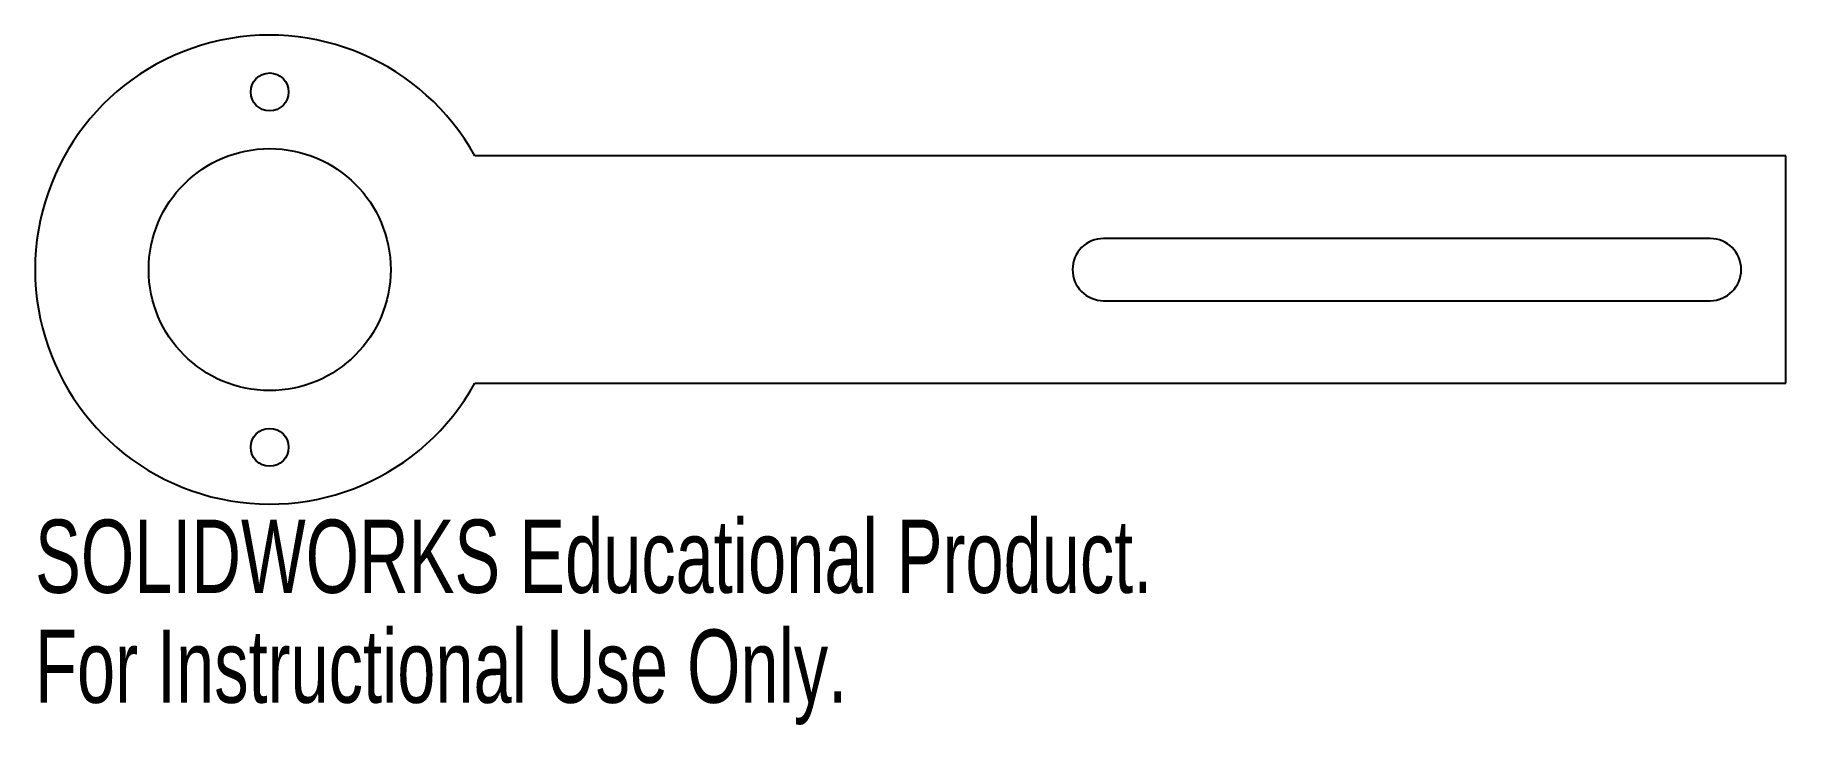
# Model space of a CAD drawing. Header units: millimetres. Extents: x -15 to 100, y -30 to 15.
import ezdxf

# ---------------------------------------------------------------- set-up
doc = ezdxf.new("R2010")
doc.units = ezdxf.units.MM
doc.styles.add('SLDTEXTSTYLE0', font='TXT', dxfattribs={"width": 0.7})

msp = doc.modelspace()

# ---------------------------------------------------------------- linework, layer by layer
at = {"color": 7, "linetype": 'Continuous', "lineweight": 25}
for p, q in [((100, 7.5), (13.54, 7.5)), ((100, -7.5), (100, 7.5)), ((95, 2.05), (55, 2.05)), ((55, -2.05), (95, -2.05)), ((13.54, -7.5), (100, -7.5))]:
    msp.add_line(p, q, dxfattribs=at)
for centre, radius in [((0, 11.72), 1.25), ((0, 0), 7.98), ((0, -11.72), 1.25)]:
    msp.add_circle(centre, radius, dxfattribs=at)
for centre, radius, start, end in [((0, 0), 15.47, 28.9897, 331.0103), ((55, 0), 2.05, 90, 270), ((95, 0), 2.05, 270, 90)]:
    msp.add_arc(centre, radius, start, end, dxfattribs=at)

# ---------------------------------------------------------------- texts
at = {"color": 7, "linetype": 'Continuous', "char_height": 4.8336, "attachment_point": 1, "style": 'SLDTEXTSTYLE0'}
for s, insert in [('SOLIDWORKS Educational Product.', (-15.47, -16.49)), ('For Instructional Use Only.', (-15.47, -23.74))]:
    msp.add_mtext(s, dxfattribs=dict(at, insert=insert))

doc.saveas('drawing.dxf')
